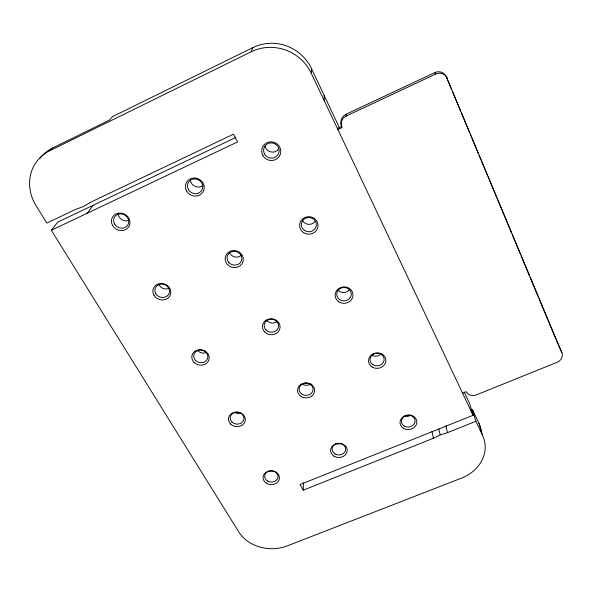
<?xml version="1.0" encoding="UTF-8"?>
<svg xmlns="http://www.w3.org/2000/svg" width="592" height="592" viewBox="0 0 592 592"><rect width="100%" height="100%" fill="white"/><g stroke="black" fill="none" stroke-linecap="round" stroke-linejoin="round"><path stroke-width="0.89" d="M470.788 410.323L472.475 409.649L475.901 421.319L447.485 432.648L440.152 434.905L433.396 438.272L303.259 490.176L303.459 482.894M303.259 490.176L300.026 484.559L473.06 415.303L311.399 73.526L311.607 68.813A43.912 43.016 52.6 0 0 252.836 47.634L112.48 116.668L109.32 120.139L52.607 148.022A43.882 39.294 33.9 0 0 40.33 157.783L39.671 158.73M472.475 409.649L479.017 423.509L482.569 435.409A38.029 32.138 -9.3 0 1 477.011 467.532L473.718 470.781A38.029 32.138 -9.3 0 1 461.486 478.121L287.32 545.876A36.571 30.118 2.9 0 1 238.724 531.882L51.326 230.273L237.54 141.939L233.522 134.177L90.369 202.368L83.479 206.541L75.776 209.316L46.864 223.088L36.186 205.905A44.326 39.627 33.7 0 1 34.528 164.813L37.511 160.499A44.326 39.627 33.7 0 1 49.898 150.649L251.082 51.822L252.836 47.634M87.438 213.142L93.025 205.335M51.326 230.273L57.735 222.111L235.409 137.64M49.898 150.649L52.607 148.022M341.747 126.444L337.795 128.294L337.884 129.515L341.858 127.657L341.688 125.837A8.739 8.606 -27 0 1 345.943 114.323L434.743 72.609A9.124 8.68 -49.1 0 1 446.361 76.871L561.949 352.884A8.073 6.926 -19.9 0 1 557.139 362.282L476.316 394.923A7.859 6.793 -13.1 0 1 466.2 391.689L462.581 393.155M341.858 127.657A8.806 8.665 -26 0 1 346.142 116.062L435.645 74.052A9.191 8.739 -48.7 0 1 447.36 78.344M434.743 72.609L435.645 74.052M561.949 352.884L556.717 341.155M311.607 68.813L339.549 128.02M464.165 392.037L469.685 403.737L473.06 415.303M475.901 421.319L482.569 435.409M446.361 76.871L447.078 78.573M447.789 80.283L451.703 89.658M452.414 91.368L460.606 110.97M461.316 112.68L469.5 132.282M470.211 133.992L478.403 153.602M479.113 155.304L480.179 157.864M480.896 159.566L487.297 174.914M488.015 176.616L489.081 179.176M489.791 180.878L496.2 196.226M496.91 197.928L497.983 200.488M498.693 202.19L511.51 232.885M512.221 234.587L520.405 254.197M521.115 255.899L529.307 275.509M530.018 277.219L538.209 296.821M538.92 298.531L539.985 301.084M540.696 302.793L547.104 318.141M547.815 319.843L548.888 322.403M549.598 324.105L556.006 339.453M445.894 425.877L447.485 432.648M438.842 428.956L440.152 434.905M431.982 431.45L433.396 438.272M345.943 114.323L346.142 116.062M324.172 95.438L324.298 100.781M251.082 51.822A45.007 44.089 49.5 0 1 311.399 73.526M479.017 423.509A37.2 31.635 -9.4 0 1 481.377 431.487M241.136 255.552A7.304 6.786 14 0 1 229.792 253.295M315.151 221.386A7.378 7.015 2.5 0 1 302.431 220.416M206.46 352.521A7 6.201 11.9 0 1 198.113 350.938M168.986 288.363A7.259 6.542 19.2 0 1 159.233 285.233M341.288 443.438A6.66 5.713 -1.5 0 1 336.212 443.66M381.522 353.542A6.956 6.209 -6 0 1 371.835 355.126M410.656 415.125A6.764 5.853 -7.3 0 1 403.988 416.176M310.837 383.86A6.852 6.053 1.2 0 1 302.527 384.238M271.883 470.729A6.579 5.565 3.4 0 1 270.204 470.425M240.152 413.505A6.778 5.876 6.8 0 1 235.076 412.565M128.605 220.453A7.57 6.875 28.6 0 1 118.082 213.927M278.78 148.962A7.652 7.444 23.2 0 1 264.979 146.076M202.997 185.326A7.607 7.148 27.7 0 1 195.086 186.391A7.607 7.148 27.7 0 1 190.358 179.872M277.019 321.611A7.06 6.408 5.8 0 1 267.081 320.886M349.361 289.762A7.163 6.601 -3.5 0 1 338.025 290.295M227.491 264.565A9.146 8.458 13.6 0 0 242.905 261.96A9.146 8.458 13.6 0 0 232.301 250.719A9.146 8.458 13.6 0 0 227.491 264.565M153.972 295.253A9.08 8.147 18.7 0 0 169.534 296.444A9.08 8.147 18.7 0 0 161.986 283.516A9.08 8.147 18.7 0 0 153.972 295.253M303.578 232.626A9.243 8.754 2.4 0 0 318.022 226.174A9.243 8.754 2.4 0 0 304.843 217.516A9.243 8.754 2.4 0 0 303.578 232.626M194.124 362.467A8.754 7.718 11.6 0 0 208.828 360.077A8.754 7.718 11.6 0 0 198.52 349.813A8.754 7.718 11.6 0 0 194.124 362.467M264.624 331.89A8.836 7.977 5.7 0 0 279.609 329.433A8.836 7.977 5.7 0 0 269.508 318.873A8.836 7.977 5.7 0 0 264.624 331.89M334.11 456.232A8.318 7.097 -1.5 0 0 347.193 450.993A8.318 7.097 -1.5 0 0 335.427 443.978A8.318 7.097 -1.5 0 0 334.11 456.232M230.643 424.064A8.466 7.304 6.7 0 0 244.947 421.815A8.466 7.304 6.7 0 0 235.113 412.143A8.466 7.304 6.7 0 0 230.643 424.064M338.883 301.868A8.954 8.221 -3.5 0 0 352.98 295.808A8.954 8.221 -3.5 0 0 340.341 287.675A8.954 8.221 -3.5 0 0 338.883 301.868M112.658 225.574A9.479 8.577 28.1 0 0 128.745 226.84A9.479 8.577 28.1 0 0 120.701 213.076A9.479 8.577 28.1 0 0 112.658 225.574M262.693 155.156A9.583 9.302 21.6 0 0 279.187 156.503A9.583 9.302 21.6 0 0 271.846 141.865A9.583 9.302 21.6 0 0 262.693 155.156M186.524 190.905A9.531 8.932 26.9 0 0 202.819 192.208A9.531 8.932 26.9 0 0 195.116 178.022A9.531 8.932 26.9 0 0 186.524 190.905M403.359 428.312A8.458 7.274 -7.2 0 0 416.805 422.932A8.458 7.274 -7.2 0 0 405.12 415.717A8.458 7.274 -7.2 0 0 403.359 428.312M372.079 366.981A8.695 7.726 -5.9 0 0 385.851 361.268A8.695 7.726 -5.9 0 0 373.7 353.624A8.695 7.726 -5.9 0 0 372.079 366.981M266.703 483.405A8.214 6.904 3.3 0 0 279.446 478.306A8.214 6.904 3.3 0 0 267.606 471.476A8.214 6.904 3.3 0 0 266.703 483.405M301.232 396.573A8.562 7.526 1.2 0 0 314.618 391.016A8.562 7.526 1.2 0 0 302.386 383.586A8.562 7.526 1.2 0 0 301.232 396.573M228.941 262.678A7.467 6.904 13.6 0 0 241.521 260.539A7.467 6.904 13.6 0 0 232.856 251.371A7.467 6.904 13.6 0 0 228.941 262.678M155.792 293.669A7.415 6.653 18.8 0 0 168.498 294.631A7.415 6.653 18.8 0 0 162.326 284.079A7.415 6.653 18.8 0 0 155.792 293.669M304.569 230.495A7.541 7.148 2.4 0 0 316.357 225.219A7.541 7.148 2.4 0 0 305.598 218.159A7.541 7.148 2.4 0 0 304.569 230.495M195.575 360.476A7.141 6.305 11.7 0 0 207.57 358.523A7.141 6.305 11.7 0 0 199.156 350.146A7.141 6.305 11.7 0 0 195.575 360.476M267.651 481.096A6.704 5.639 3.3 0 0 278.048 476.923A6.704 5.639 3.3 0 0 268.376 471.35A6.704 5.639 3.3 0 0 267.651 481.096M231.975 422.022A6.912 5.964 6.7 0 0 243.66 420.179A6.912 5.964 6.7 0 0 235.623 412.284A6.912 5.964 6.7 0 0 231.975 422.022M302.157 394.309A6.993 6.142 1.2 0 0 313.079 389.773A6.993 6.142 1.2 0 0 303.089 383.705A6.993 6.142 1.2 0 0 302.157 394.309M265.956 329.936A7.215 6.519 5.7 0 0 278.188 327.924A7.215 6.519 5.7 0 0 269.937 319.295A7.215 6.519 5.7 0 0 265.956 329.936M334.954 453.938A6.793 5.802 -1.5 0 0 345.632 449.654A6.793 5.802 -1.5 0 0 336.019 443.926A6.793 5.802 -1.5 0 0 334.954 453.938M114.626 224.087A7.74 7 28.1 0 0 127.754 225.115A7.74 7 28.1 0 0 121.19 213.875A7.74 7 28.1 0 0 114.626 224.087M264.387 153.779A7.822 7.592 21.7 0 0 277.855 154.875A7.822 7.592 21.7 0 0 271.854 142.924A7.822 7.592 21.7 0 0 264.387 153.779M188.367 189.47A7.777 7.289 26.9 0 0 201.657 190.528A7.777 7.289 26.9 0 0 195.367 178.947A7.777 7.289 26.9 0 0 188.367 189.47M372.893 364.739A7.097 6.312 -5.9 0 0 384.127 360.069A7.097 6.312 -5.9 0 0 374.211 353.831A7.097 6.312 -5.9 0 0 372.893 364.739M404.092 426.033A6.904 5.942 -7.2 0 0 415.066 421.63A6.904 5.942 -7.2 0 0 405.52 415.747A6.904 5.942 -7.2 0 0 404.092 426.033M339.778 299.678A7.311 6.712 -3.5 0 0 351.285 294.72A7.311 6.712 -3.5 0 0 340.962 288.089A7.311 6.712 -3.5 0 0 339.778 299.678"/></g></svg>
